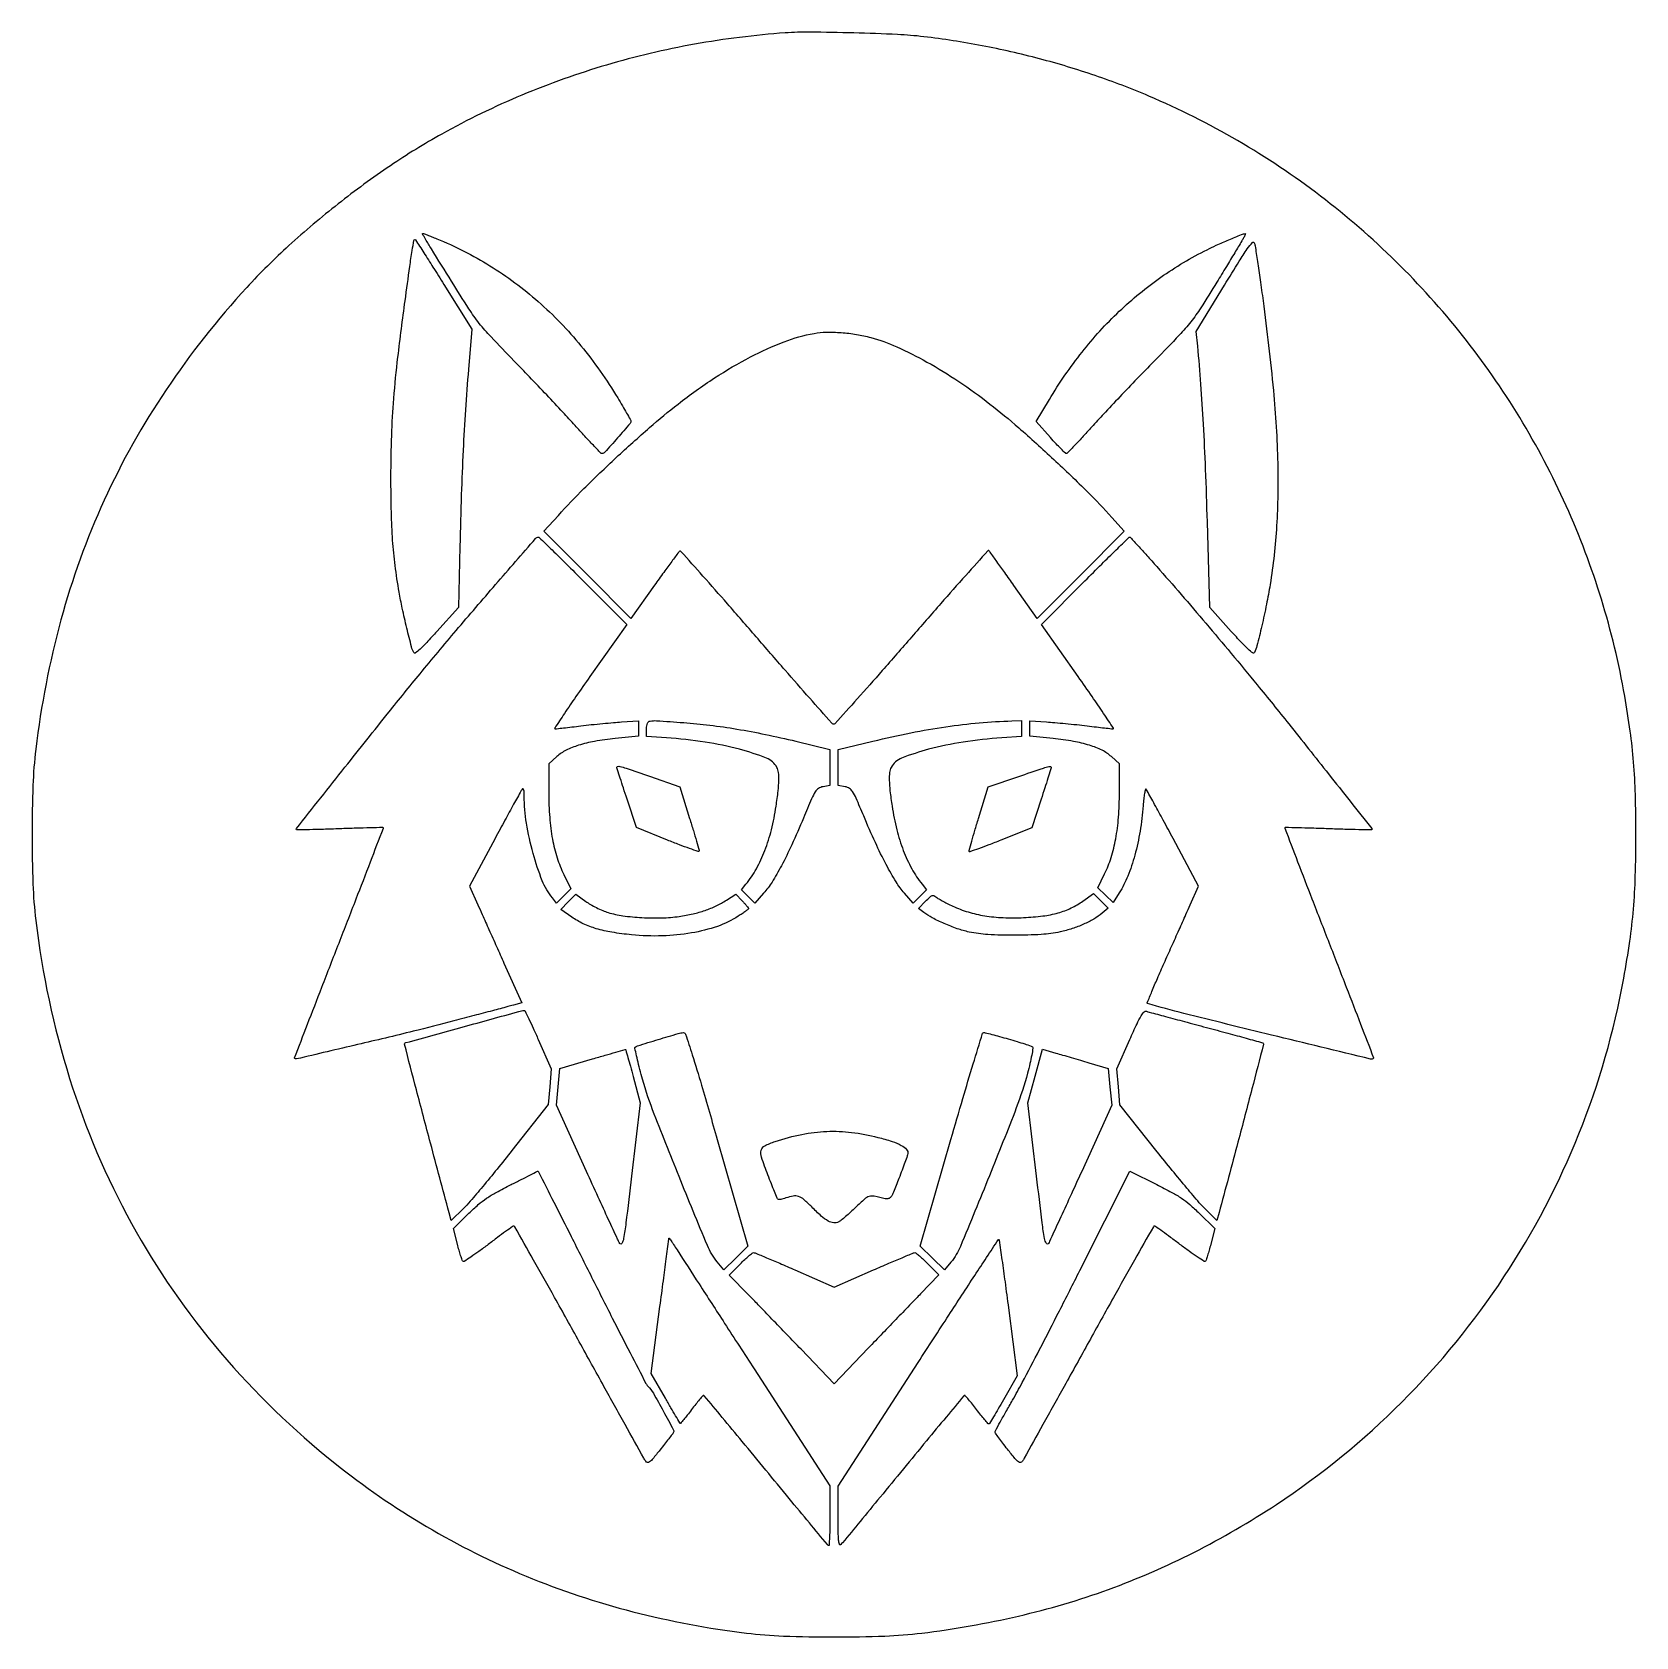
# Model space of a CAD drawing. Extents: x 1 to 787, y 0 to 788.
import ezdxf

# ---------------------------------------------------------------- set-up
doc = ezdxf.new("R2010")
doc.units = 0

msp = doc.modelspace()

# ---------------------------------------------------------------- linework, layer by layer
for points in [[(370, 787.377615, 0.026404), (325.511154, 781.798639, 0.027271), (282.344243, 771.596919, 0.027498), (240.885244, 756.857431, 0.027898), (201.5, 737.718067, 0.021936), (176.339012, 722.222632, 0.017681), (150.699688, 703.48075, 0.017733), (126.544532, 683.050814, 0.022584), (105.856205, 662.4754, 0.037632), (66.286157, 612.297243, 0.040972), (35.932951, 558.111722, 0.040778), (14.710702, 499.465713, 0.036614), (2.340156, 436, 0.021026), (0.958931, 418.158085, 0.008777), (0.53269, 394.025837, 0.00878), (0.954029, 369.883496, 0.020923), (2.331083, 352, 0.046273), (18.959428, 274.430494, 0.049998), (49.313071, 203.344811, 0.050323), (92.963569, 140.090492, 0.048021), (149, 85.728599, 0.035266), (194.024993, 54.676162, 0.035465), (242.884877, 30.324995, 0.035), (295.318664, 12.862486, 0.03248), (351, 2.351294, 0.02166), (369.155189, 0.926298, 0.008754), (394, 0.491267, 0.008754), (418.844811, 0.926298, 0.02166), (437, 2.351294, 0.026434), (484.440081, 10.71454, 0.030194), (528.621915, 23.789501, 0.030525), (570.487967, 41.942206, 0.028196), (611, 65.490578, 0.050551), (672.508455, 115.63084, 0.050622), (722.672475, 177.071849, 0.050617), (759.471042, 247.344658, 0.050525), (781.42739, 323.620634, 0.009046), (784.393542, 341.859047, 0.014625), (786.180036, 357.478525, 0.013908), (787.103925, 373.721097, 0.007252), (787.398054, 394, 0.007023), (787.12142, 413.693371, 0.013099), (786.25578, 429.622736, 0.013968), (784.605408, 444.785191, 0.009391), (781.913165, 462, 0.062319), (753.205748, 555.333928, 0.062035), (702.355442, 638.874895, 0.062077), (632.602885, 707.34344, 0.062557), (548.350766, 756.387769, 0.0185), (522.120454, 766.41747, 0.017594), (494.780843, 774.666413, 0.017412), (466.637602, 781.049352, 0.017194), (438, 785.48955, 0.018524), (425.132666, 786.55216, 0.004398), (403.630819, 787.338511, 0.00427), (382.178869, 787.750858, 0.020662)], [(202.510197, 663.983645), (216.236176, 641.967289), (214.602655, 622.233645, 0.004314), (213.137821, 602.46447, 0.004262), (212.007629, 582.591696, 0.003837), (211.125997, 560.895559, 0.002413), (210.412656, 535.528702), (209.71455, 505.557404), (199.142872, 493.786127, -0.005021), (194.138253, 488.324954, -0.019045), (190.849728, 485.066105, -0.024905), (188.612228, 483.208177, -0.453719), (187.808062, 483.378491, -0.064656), (186.704786, 486.132161, -0.003349), (184.378911, 495.425278, -0.005945), (182.152884, 505.077801, -0.010898), (180.604894, 513, -0.011375), (178.649097, 526.080324, -0.013735), (177.431483, 538.439244, -0.011982), (176.79041, 552.135444, -0.00597), (176.601663, 569.5, -0.008157), (176.956715, 589.919988, -0.011609), (177.989003, 608.037039, -0.009748), (180.013055, 628.285358, -0.003871), (183.548159, 656, -0.000762), (185.840652, 672.735648, -0.005761), (187.026621, 680.626447, -0.004298), (187.867418, 685.5453, -0.363019), (188.411161, 686, -0.255484), (188.643287, 685.873109, -0.000169), (192.706638, 679.532696, -0.001884), (197.220516, 672.425207, -0.001143)], [(199.055794, 686.399199, -0.042299), (225.182009, 673.111415, -0.041602), (248.855102, 655.551643, -0.040585), (269.805771, 633.872271, -0.036412), (287.828713, 608.324867, -0.002236), (290.194247, 604.352698, -0.003296), (292.232703, 600.84198, -0.001538), (293.938514, 597.837646, -0.061963), (294.225044, 597.139693, -0.248298), (293.92204, 595.790846, -0.00289), (287.745604, 588.655734, -0.003175), (281.519925, 581.637601, -0.212832), (280.08988, 581, -0.203276), (279.576144, 581.217863, -0.001184), (275.898513, 585.039062, -0.004691), (271.724786, 589.478971, -0.002936), (266.919075, 594.75, 0.004031), (260.930137, 601.289994, 0.001835), (252.999979, 609.748438, 0.001816), (244.575563, 618.603578, 0.002496), (236.932415, 626.5, -0.004248), (225.685671, 638.201209, -0.022888), (219.924209, 644.886215, -0.023204), (214.831415, 652.032506, -0.004444), (206.315065, 665.5, -0.000184), (196.479526, 681.377076, -0.003877), (193.584448, 686.136398, -0.006001), (192.09359, 688.699994, -0.574401), (192.268575, 689, -0.090759), (192.553063, 688.947931, -0.000972), (194.421797, 688.236015, -0.003039), (196.574655, 687.396019, -0.001967)], [(594.904866, 686.82224, -0.012352), (594.042777, 685.30286, -0.000438), (590.572088, 679.534852, -0.00081), (586.453808, 672.729105, -0.000567), (581.791645, 665.07224, -0.005082), (573.905203, 652.443457, -0.025301), (569.055384, 645.635477, -0.023076), (563.362328, 639.088109, -0.003763), (551.655233, 627, 0.002605), (543.785401, 618.911598, 0.001933), (535.170678, 609.895313, 0.001953), (527.105421, 601.321681, 0.004409), (521.07917, 594.75, -0.002779), (516.277084, 589.478897, -0.004451), (512.113229, 585.039062, -0.001068), (508.439375, 581.207358, -0.203827), (507.951846, 581, -0.196286), (507.480465, 581.192466, -0.003026), (505.35654, 583.299218, -0.007569), (502.913782, 585.827128, -0.004874), (500.155845, 588.827124), (493.099798, 596.654248), (499.632939, 607.530978, -0.03161), (515.679019, 630.78043, -0.035945), (533.907902, 650.778225, -0.036906), (554.349009, 667.512031, -0.037101), (576.993435, 681.025922, -0.011339), (581.538539, 683.172375, -0.004856), (587.701323, 685.842252, -0.002686), (593.850594, 688.396808, -0.054709), (595.785184, 688.951122, -0.572779), (595.847777, 688.87684, -0.012997), (595.644229, 688.345925, -0.016134), (595.331791, 687.654413, -0.008692)], [(604.463424, 656, -0.009299), (609.522364, 611.907471, -0.017705), (611.670689, 576.282474, -0.021265), (611.126854, 545.560864, -0.025237), (607.92159, 516.721379, -0.009626), (606.162857, 507.078396, -0.007036), (603.85396, 496.440342, -0.00448), (601.492941, 486.655147, -0.066218), (600.191938, 483.378491, -0.453569), (599.388313, 483.208082, -0.025035), (597.157617, 485.059453, -0.019097), (593.878539, 488.309733, -0.005034), (588.888797, 493.757425), (578.348787, 505.5), (577.154169, 547.5, 0.002529), (576.287435, 573.367377, 0.004103), (575.259251, 595.340264, 0.004671), (573.995254, 614.968667, 0.005391), (572.413975, 633.652756), (571.730877, 640.805513), (585.55218, 663.567806, -0.002333), (592.784755, 675.354805, -0.013947), (596.75196, 681.37162, -0.023955), (599.223986, 684.565253, -0.56286), (600.147999, 684.41505, -0.05734), (600.551433, 682.956031, -0.001124), (601.735142, 675.278171, -0.002679), (603.050398, 666.293777, -0.001792)], [(412.041913, 637.940547, -0.038929), (424.76949, 633.356045, -0.021411), (439.564062, 625.908384, -0.019887), (455.186177, 616.352891, -0.018141), (470.5, 605.304218, -0.014779), (484.571039, 593.671156, -0.007254), (501.817377, 578.084341, -0.007219), (518.414436, 562.187815, -0.016728), (530.2834, 549.676664), (536.336003, 542.853328), (514.993027, 521.493022), (493.650051, 500.132715), (482.205439, 516.316357, 0.000627), (477.766649, 522.576504, 0.000966), (473.909727, 527.97945, 0.000299), (470.55165, 532.658501, 0.029143), (470.035878, 533.294535, 0.443152), (469.456072, 533.292723, 0.000351), (458.57429, 521.198589, 0.00294), (446.381277, 507.466456, 0.001757), (432.03572, 491.001117, -0.001796), (417.662368, 474.506509, -0.002959), (405.37809, 460.677066, -0.000383), (394.400817, 448.484167, -0.295234), (393.630255, 448.276793, -0.134525), (392.863044, 448.778032, -0.000217), (382.054556, 460.997357, -0.001672), (369.958289, 474.77707, -0.00103), (355.810785, 491.070211, 0.001431), (341.68461, 507.312448, 0.002371), (329.660859, 520.926874, 0.000236), (318.87727, 533.009528, 0.329223), (318.310785, 533.127657, 0.125265), (317.79088, 532.707453, 0.00086), (314.339009, 528.07224, 0.003281), (310.422501, 522.721155, 0.002084), (305.928393, 516.440592), (294.356787, 500.125871), (273.008259, 521.491734), (251.659732, 542.857596), (258.724062, 550.678798, -0.013975), (271.252646, 563.793551, -0.007866), (287.14309, 579.03556, -0.007866), (303.505141, 593.770124, -0.013975), (317.5, 605.307168, -0.020339), (335.37276, 618.088544, -0.025254), (353.010471, 628.41424, -0.027949), (369.576697, 635.877098, -0.047891), (384.163913, 639.940404, -0.038942), (390.212223, 640.535733, -0.022975), (397.472954, 640.349294, -0.022328), (405.037427, 639.465849, -0.026758)], [(270.912729, 518.587342), (292.308013, 497.174684), (274.197666, 471.587342, 0.002531), (267.326227, 461.774027, 0.004345), (261.71164, 453.516282, 0.00093), (256.941524, 446.338865, 0.597904), (257.123597, 446, 0.027316), (257.874311, 446.041043, 0.000681), (261.283549, 446.419641, 0.001465), (265.283089, 446.881175, 0.000997), (269.829937, 447.428565, -0.00378), (274.901458, 448.010509, -0.002831), (280.495357, 448.57757, -0.002862), (285.768344, 449.051517, -0.006545), (289.75, 449.334004), (298, 449.810879), (298, 446.089749), (298, 442.368619), (286.588491, 441.179107, 0.016728), (276.536283, 439.790038, 0.032257), (268.637997, 437.896833, 0.040635), (262.510051, 435.442317, 0.068233), (257.936799, 432.323937), (254, 428.767275), (254.013137, 414.633638, 0.018175), (254.467869, 402.44018, 0.027273), (255.828588, 391.880589, 0.030915), (258.130267, 382.655013, 0.03899), (261.427723, 374.5), (264.914968, 367.5), (261.401598, 364), (257.888229, 360.5), (255.839111, 362.990457, -0.077479), (250.836172, 371.454549, -0.027273), (246.323802, 384.861825, -0.027337), (243.085873, 399.656472, -0.03989), (242.005895, 412.95, 0.015715), (241.947278, 414.739056, 0.048228), (241.753648, 415.934639, 0.135041), (241.451907, 416.455104, 0.41744), (241.086273, 416.45, 0.064845), (240.490049, 415.643209, 0.000563), (236.770201, 408.926845, 0.001957), (232.532019, 401.182773, 0.00126), (227.676367, 392.173302), (215.180188, 368.846605), (219.247944, 359.673302, 0.000549), (221.38652, 354.864799, 0.00016), (224.689466, 347.466533, 0.000161), (228.413929, 339.138471, 0.000172), (232.060109, 331), (240.804518, 311.5), (236.652259, 310.398609, -0.000021), (233.92057, 309.674146, -0.000001), (226.375976, 307.673622, -0.000002), (217.378072, 305.287806, -0.000002), (207.5, 302.66869, -0.005042), (187.49961, 297.58107, -0.002062), (160.232818, 291.056064, -0.000146), (130.315401, 284.03629, -0.259494), (129.357366, 284.309301, -0.296392), (129.313723, 284.514957, -0.000023), (135.661155, 301.015929, -0.000722), (142.708455, 319.255156, -0.000434), (151.121019, 340.878981, 0.000558), (159.527572, 362.503245, 0.000929), (166.556176, 380.743476, 0.000036), (172.868863, 397.220524, 0.337447), (172.80056, 397.453574, 0.166264), (172.529633, 397.538954, 0.000185), (166.419539, 397.388647, 0.001688), (159.573032, 397.194555, 0.001034), (151.5, 396.9217, -0.001242), (143.429049, 396.652286, -0.002034), (136.589386, 396.468828, -0.000228), (130.491665, 396.332872, -0.204159), (130.229824, 396.437742, -0.381224), (130.196568, 397.004265, -0.000049), (154.035255, 427.100444, -0.001274), (175.510906, 454.066439, -0.003475), (190.885671, 473, -0.003553), (208.586272, 494.182286, -0.002847), (227.936908, 516.745875, -0.000323), (247.558407, 539.333967, -0.216036), (249.008722, 539.998038, -0.196758), (249.360176, 539.855746, -0.00019), (255.652872, 533.709455, -0.001831), (262.673013, 526.796967, -0.001118)], [(552.356697, 525.526455, -0.002655), (564.271467, 511.907606, -0.002419), (576.41945, 497.734536, -0.002337), (588.848462, 482.951337, -0.002093), (601.607304, 467.5, -0.00287), (617.047276, 448.419177, -0.001387), (636.601208, 423.829106, -0.000056), (657.815813, 396.992022, -0.380917), (657.783831, 396.451397, -0.203985), (657.509111, 396.341236, -0.000251), (651.414625, 396.472839, -0.002135), (644.571887, 396.653272, -0.001305), (636.5, 396.9217, 0.001034), (628.426968, 397.194555, 0.001688), (621.580461, 397.388647, 0.000185), (615.470367, 397.538954, 0.166264), (615.19944, 397.453574, 0.337447), (615.131137, 397.220524, 0.000036), (621.443824, 380.743476, 0.000929), (628.472428, 362.503245, 0.000558), (636.878981, 340.878981, -0.000371), (645.293845, 319.257368, -0.000617), (652.348142, 301.025225, -0.000017), (658.711514, 284.516693, -0.296582), (658.674283, 284.340949, -0.261594), (657.203963, 283.928201, -0.000131), (608.674334, 295.717237, -0.001415), (565.559747, 306.332162, -0.014457), (547.843261, 311.295366, -0.438897), (547.686815, 311.626325, -0.001021), (549.949426, 317.168014, -0.005022), (552.627723, 323.507799, -0.002995), (555.935412, 331, 0.00018), (559.583306, 339.138472, 0.000168), (563.309218, 347.466533, 0.000167), (566.613198, 354.864818, 0.000574), (568.752056, 359.673302), (572.819812, 368.846605), (560.323633, 392.173302, 0.001047), (555.478383, 401.172626, 0.001645), (551.273112, 408.883533, 0.000405), (547.566762, 415.613817, 0.064613), (547.061174, 416.302553, 0.593642), (546.728515, 416.213008, 0.014708), (546.323381, 414.283606, 0.016634), (545.936897, 411.623771, 0.008785), (545.625591, 408.302553, -0.021956), (544.11076, 395.717848, -0.025816), (541.545213, 383.987574, -0.028185), (538.103102, 373.71425, -0.046414), (533.937536, 365.562557), (530.868234, 360.72277), (527.125037, 364.377905), (523.38184, 368.033039), (526.720681, 374.766519, 0.039916), (529.926803, 382.781084, 0.030126), (532.186654, 391.995086, 0.026625), (533.535241, 402.553134, 0.018221), (533.986863, 414.633638), (534, 428.767275), (530.063201, 432.323937, 0.068233), (525.489949, 435.442317, 0.040635), (519.362003, 437.896833, 0.032257), (511.463717, 439.790038, 0.016728), (501.411509, 441.179107), (490, 442.368619), (490, 446.089749), (490, 449.810879), (498.25, 449.334004, -0.006545), (502.231656, 449.051517, -0.002862), (507.504643, 448.57757, -0.002831), (513.098542, 448.010509, -0.00378), (518.170063, 447.428565, 0.00098), (522.715605, 446.881169, 0.001442), (526.711012, 446.419641, 0.000661), (530.118973, 446.040488, 0.027376), (530.857886, 446, 0.597955), (531.036827, 446.333096, 0.000897), (526.262073, 453.51615, 0.004268), (520.649178, 461.773784, 0.002487), (513.783368, 471.586893), (495.69109, 497.173787), (517.086823, 518.586893, -0.001177), (525.32874, 526.796775, -0.001925), (532.355495, 533.7099, -0.000211), (538.649182, 539.8491, -0.195575), (539.02021, 540, -0.208993), (539.377889, 539.843667, -0.000538), (543.159586, 535.748396, -0.003165), (547.411118, 531.075364, -0.001951)], [(320.220152, 449.010902, -0.012139), (333.040297, 447.759308, -0.01071), (346.334008, 445.845043, -0.010078), (360.326434, 443.232463, -0.008126), (375.25, 439.879687), (392, 435.829567), (392, 427.026075), (392, 418.222582), (388.579174, 417.580831, 0.100188), (386.394182, 416.695029, 0.107274), (384.787574, 415.045448, 0.037383), (383.003139, 411.648955, 0.002917), (378.98109, 402.21954, -0.007663), (373.215088, 389.049345, -0.014788), (368.13126, 378.725216, -0.01831), (363.561521, 370.813073, -0.04178), (359.425667, 365.303005), (355.149837, 360.5), (351.864485, 363.729664), (348.579133, 366.959329), (350.790414, 369.729664, 0.042475), (355.861695, 377.324401, 0.033911), (360.021528, 386.251853, 0.030974), (363.257708, 396.483952, 0.023697), (365.555459, 407.995843, 0.008316), (366.561681, 415.517198, 0.023739), (366.925042, 420.783172, 0.03392), (366.750125, 424.551043, 0.094579), (365.964094, 427.06709, 0.17935), (360.845479, 431.59713, 0.027107), (347.617146, 435.912641, 0.027448), (330.713064, 439.449634, 0.020387), (311.75, 441.555763), (302, 442.237838), (302, 446.118919, -0.087483), (302.457904, 448.716004, -0.272549), (303.775429, 449.802481, -0.056079), (306.887677, 449.943781, -0.001593)], [(486, 446.118919), (486, 442.237838), (476.25, 441.555763, 0.020387), (457.286936, 439.449634, 0.027448), (440.382854, 435.912641, 0.027107), (427.154521, 431.59713, 0.17935), (422.035906, 427.06709, 0.094579), (421.249875, 424.551043, 0.03392), (421.074958, 420.783172, 0.023739), (421.438319, 415.517198, 0.008316), (422.444541, 407.995843, 0.023697), (424.742292, 396.483952, 0.030974), (427.978472, 386.251853, 0.033911), (432.138305, 377.324401, 0.042475), (437.209586, 369.729664), (439.420867, 366.959329), (436.135515, 363.729664), (432.850163, 360.5), (428.542096, 365.33964, -0.043994), (424.416302, 370.887701, -0.016384), (419.594834, 379.333492, -0.013986), (414.272254, 390.130874, -0.00839), (408.530642, 403.224855, 0.003255), (404.814774, 411.94136, 0.039321), (403.107205, 415.157541, 0.108576), (401.540173, 416.732135, 0.096815), (399.392496, 417.586146), (396, 418.222582), (396, 427.027521), (396, 435.83246), (413.080967, 439.932921, -0.009856), (431.716396, 444.019811, -0.01291), (448.896119, 446.975173, -0.013779), (465.214464, 448.892899, -0.014743), (481.25, 449.855271), (486, 450)], [(303.425979, 422.679928), (318.351957, 417.5), (323.147257, 402, -0.002266), (324.969505, 396.013964, -0.0036), (326.468937, 390.87263, -0.000862), (327.738829, 386.369207, -0.155943), (327.721279, 385.88555, -0.411299), (327.395858, 385.73047, -0.001553), (323.090374, 387.247714, -0.006223), (318.124143, 389.085115, -0.003727), (312.267228, 391.38555), (297.034455, 397.5), (292.438213, 411.5, -0.000125), (290.648798, 416.95509, -0.000183), (289.077672, 421.754687, -0.000085), (287.741313, 425.844525, -0.003376), (287.452371, 426.75, -0.385074), (287.780104, 427.45897, -0.164493), (288.911914, 427.545808, -0.020354), (292.031918, 426.614101, -0.000785)], [(500.547629, 426.75, -0.003124), (500.259107, 425.844261, -0.000079), (498.925593, 421.748952, -0.000169), (497.358058, 416.943048, -0.000115), (495.572901, 411.480473), (490.987774, 397.460947), (475.743887, 391.31152, -0.00401), (469.882651, 389.001558, -0.006708), (464.912891, 387.164992, -0.001805), (460.621498, 385.661646, -0.418289), (460.278721, 385.831046, -0.149129), (460.266522, 386.352795, -0.000958), (461.535398, 390.85662, -0.003733), (463.039653, 396.010178, -0.00236), (464.867502, 402), (469.677561, 417.5), (484.58878, 422.59453, -0.000458), (496.67033, 426.709933, -0.018168), (499.364892, 427.517139, -0.191327), (500.284001, 427.403185, -0.356974)], [(283.176111, 355.868057, 0.041429), (290.377208, 354.265902, 0.020202), (299.754723, 353.365593, 0.020038), (309.516194, 353.216765, 0.0301), (318.000434, 353.939736, 0.01941), (324.800134, 355.205231, 0.027023), (330.754574, 356.897186, 0.029087), (336.131831, 359.101521, 0.029502), (341.190558, 361.905894), (345.783461, 364.818627), (348.89173, 361.611706, -0.008679), (350.082603, 360.339581, -0.01253), (351.086946, 359.171113, -0.008255), (351.876906, 358.170798, -0.16444), (352, 357.806638, -0.227057), (351.834999, 357.462023, -0.006698), (350.535285, 356.444292, -0.012162), (348.9247, 355.278362, -0.00794), (347.013735, 354.008814, -0.060275), (336.782738, 349.065245, -0.039432), (324.076835, 345.808878, -0.036178), (309.746112, 344.374769, -0.031198), (294.620773, 344.903773, -0.016705), (285.015104, 346.166859, -0.03104), (277.359969, 347.928695, -0.036983), (270.976049, 350.347705, -0.04177), (265.287217, 353.602109), (259.899511, 357.312764), (263.568075, 361.069715), (267.236639, 364.826666), (272.14547, 361.300022, 0.026324), (274.466909, 359.810902, 0.015034), (277.410613, 358.249642, 0.014986), (280.475096, 356.853047, 0.023982)], [(452.220591, 358.983956, 0.037127), (459.713508, 356.133913, 0.032259), (467.905165, 354.261203, 0.02958), (476.948076, 353.343747, 0.021906), (487, 353.362232, 0.020079), (496.408881, 354.171475, 0.036545), (503.967556, 355.695882, 0.042867), (510.3411, 358.078511, 0.04492), (516.1096, 361.483272), (521.273501, 365.193165), (524.884762, 361.581905), (528.496023, 357.970644), (525.498011, 355.498438, -0.039914), (521.429598, 352.656242, -0.027754), (516.441482, 350.094102, -0.02623), (510.853771, 347.948888, -0.024918), (504.976365, 346.358334, -0.038784), (495.687186, 345.078303, -0.01447), (482.515166, 344.676841, -0.014413), (469.379253, 345.035434, -0.040314), (460.260109, 346.289842, -0.028356), (454.436599, 347.926531, -0.019508), (448.041616, 350.404614, -0.019662), (442.153117, 353.234698, -0.044221), (438, 355.930359), (435.5, 357.887119), (438.934528, 361.431552, -0.011728), (440.944792, 363.41106, -0.089088), (442.054987, 364.13293, -0.191717), (442.955826, 364.150937, -0.094458), (443.950109, 363.54515, 0.049823), (444.945614, 362.810123, 0.008111), (447.031748, 361.615081, 0.00887), (449.543573, 360.287357, 0.007708)], [(248.874368, 293.547762), (255.248736, 279.146246), (254.517716, 270.37044), (253.786695, 261.594634), (235.951429, 239.047317, -0.003268), (228.684509, 229.982881, -0.00371), (221.59831, 221.392333, -0.003378), (215.476597, 214.181739, -0.020552), (212.135015, 210.607434), (206.153866, 204.714868), (205.109384, 208.607434, -0.000519), (196.010134, 242.659584, -0.001123), (189.098901, 268.868295, -0.000069), (183.257989, 291.234289, -0.266211), (183.391003, 291.724337, -0.129867), (183.881034, 292.009555, -0.000025), (212.079689, 299.776487, -0.000121), (239.295681, 307.264213, -0.024952), (242, 307.864248, -0.333539), (242.28369, 307.718203, -0.000961), (244.225596, 303.693856, -0.004816), (246.394349, 299.063451, -0.002924)], [(576.646201, 299.487774, -0.000897), (587.234287, 296.643932, -0.00146), (596.212806, 294.186966, -0.000172), (604.210693, 291.970277, -0.129385), (604.576345, 291.756988, -0.266068), (604.722037, 291.220797, -0.000086), (599.012498, 269.313222, -0.001227), (592.14916, 243.259077, -0.000531), (582.891192, 208.60957), (581.847284, 204.719139), (576.340501, 210.10957, -0.021595), (573.193821, 213.467777, -0.003064), (567.073107, 220.681977, -0.003485), (559.93842, 229.318091, -0.002963), (552.524854, 238.531202), (534.21599, 261.562405), (533.483627, 270.354325), (532.751264, 279.146246), (539.125632, 293.535499, -0.003881), (542.646753, 301.320198, -0.025231), (544.64346, 305.127673, -0.054445), (546.08221, 307.051115, -0.285963), (547.300827, 307.378857, 0.007795), (548.657166, 306.990683, 0.000115), (556.663872, 304.835669, 0.000314), (565.959824, 302.342219, 0.000208)], [(336.665707, 244.576641), (351.712894, 192.153283), (345.793373, 186.326641), (339.873852, 180.5), (336.686926, 184.416499, -0.071991), (331.87274, 192.460254, -0.002498), (317.946649, 226.282906, -0.004448), (304.998267, 259.01541, -0.02688), (299.358159, 276.380435, -0.004324), (298.079327, 281.354427, -0.006919), (297.083126, 285.625086, -0.002198), (296.29473, 289.307121, -0.253196), (296.430835, 289.764168, -0.122544), (297.562369, 290.444793, -0.000963), (307.774289, 293.555975, -0.00182), (317.587471, 296.486087, -0.057783), (320.05926, 296.913145, -0.338885), (321.156663, 296.165858, -0.003058), (324.417778, 286.102133, -0.005776), (328.952322, 271.216801, -0.001158)], [(479.494365, 293.830425, -0.003677), (483.771556, 292.564476, -0.005402), (487.510564, 291.383569, -0.002695), (490.659911, 290.332515, -0.095364), (491.32883, 289.951594, -0.261839), (491.56512, 289.305892, -0.005617), (490.964808, 285.862604, -0.011431), (490.10466, 281.760756, -0.007276), (488.925717, 277.027604, -0.027539), (483.4146, 260.041384, -0.004131), (470.208278, 226.692471, -0.002259), (455.986119, 192.077248, -0.073561), (451.325704, 184.323831), (448.182147, 180.5), (442.234627, 186.326641), (436.287106, 192.153283), (451.334293, 244.576641, -0.001739), (457.179602, 264.677327, -0.002878), (462.270871, 281.600638, -0.000347), (466.887858, 296.596188, -0.329011), (467.435105, 297, -0.062659), (468.184386, 296.905731, -0.001677), (471.412133, 296.068937, -0.003476), (475.200883, 295.044915, -0.002371)], [(295.410058, 275.463077), (298.912935, 262.5), (294.650026, 226.5, -0.000803), (291.894336, 203.544017, -0.013455), (290.764935, 195.967909, -0.088766), (289.849622, 193.475579, -0.58959), (288.819003, 193.5, -0.012043), (287.743127, 195.684901, -0.000344), (283.378607, 205.131917, -0.000698), (278.266048, 216.258884, -0.00048), (272.500535, 228.885251), (257.75018, 261.270502), (258.62509, 270.336016), (259.5, 279.401529), (275.5, 284.065073, -0.001136), (281.649313, 285.842274, -0.001869), (286.859805, 287.314277, -0.000177), (291.522796, 288.611033, -0.231451), (291.70359, 288.577385, -0.16539), (291.8131, 288.418712, -0.000208), (292.876346, 284.662674, -0.001786), (294.05241, 280.443963, -0.001095)], [(519, 282.189904), (528.5, 279.412466), (529.37491, 270.341484), (530.24982, 261.270502), (515.499465, 228.885251, -0.00048), (509.733952, 216.258884, -0.000698), (504.621393, 205.131917, -0.000344), (500.256873, 195.684901, -0.012043), (499.180997, 193.5, -0.58985), (498.151046, 193.475992, -0.088683), (497.237072, 195.969354, -0.013447), (496.110768, 203.546833, -0.000803), (493.364993, 226.5), (489.117103, 262.5), (492.687106, 275.636566), (496.257109, 288.773133), (502.878554, 286.870237, -0.000472), (506.082844, 285.946098, -0.000205), (510.345575, 284.710445, -0.000202), (514.878382, 283.392503, -0.000269)], [(415.5, 245.563954, -0.01586), (422.424014, 243.552673, -0.046152), (426.994523, 241.584338, -0.077521), (429.581801, 239.602632, -0.240457), (430.19294, 237.558263, -0.038556), (429.90255, 236.460241, -0.002389), (428.777039, 233.282501, -0.003529), (427.389914, 229.508669, -0.002608), (425.804041, 225.352394, -0.003791), (423.147943, 218.65007, -0.052658), (421.924286, 216.356547, -0.176148), (420.738839, 215.498108, -0.131305), (419.1111, 215.470573, 0.01479), (413.75048, 216.639096, 0.117976), (411.239586, 216.513903, 0.11046), (408.986219, 215.269055, 0.012268), (404.655427, 211.240351, -0.007906), (402.134459, 208.853878, -0.009064), (399.649872, 206.656825, -0.008321), (397.482706, 204.870774, -0.050262), (396.259031, 204.082621, -0.147174), (393.826275, 203.641148, -0.098813), (391.116375, 204.508365, -0.056474), (387.734592, 206.920273, -0.015777), (383.03416, 211.422963, 0.020256), (379.196454, 215.033883, 0.095712), (376.59179, 216.537729, 0.125087), (373.974389, 216.757811, 0.045527), (370.346131, 215.8082, -0.019594), (369.041826, 215.393568, -0.027617), (367.849676, 215.135242, -0.026702), (366.884534, 215.033744, -0.212303), (366.475795, 215.190872, -0.097056), (366.142807, 215.686169, -0.001438), (364.786079, 218.935745, -0.003855), (363.247036, 222.734614, -0.002529), (361.530278, 227.132672, -0.010887), (358.428689, 235.754463, -0.136005), (358.245873, 239.187666, -0.225683), (359.965996, 241.399074, -0.036292), (365.152616, 243.550691, -0.030485), (378.177868, 247.011948, -0.039725), (390.42174, 248.480527, -0.04023), (402.618777, 247.986878, -0.03254)], [(275.065906, 176.96407, 0.001013), (285.192016, 156.914502, 0.001608), (293.950194, 139.797005, 0.00033), (301.714667, 124.765685, 0.077136), (302.633237, 123.50962, -0.064689), (305.336276, 119.999342, -0.007513), (310.20681, 111.332266, -0.002983), (315.214965, 101.965187, -0.290216), (315.099569, 100.523887, -0.004625), (314.568916, 99.831691, -0.000247), (312.861495, 97.648875, -0.000387), (310.827321, 95.055112, -0.000282), (308.561877, 92.174411, -0.004856), (305.094532, 87.85743, -0.054404), (303.524471, 86.317525, -0.217767), (302.491044, 86.066639, -0.200619), (301.576725, 86.674411, -0.020058), (300.679126, 88.144875, -0.000084), (291.504068, 104.634046, -0.000418), (281.10669, 123.36415, -0.000263), (268.996463, 145.25, 0.000999), (256.914223, 167.009579, 0.001652), (246.614294, 185.329688, 0.000126), (237.321735, 201.721294, 0.26999), (236.843219, 202, 0.155696), (236.296001, 201.825367, 0.00148), (232.841513, 199.355077, 0.004765), (228.880683, 196.447251, 0.003045), (224.330379, 192.996007, -0.006609), (219.783463, 189.598111, -0.010852), (215.837143, 186.858423, -0.004668), (212.474655, 184.675504, -0.356093), (211.878466, 184.746007, -0.110077), (211.513509, 185.341761, -0.005518), (210.791369, 187.525814, -0.008646), (210.001018, 190.164705, -0.006131), (209.202142, 193.15038), (207.255337, 200.80076), (214.877669, 208.310364, -0.015733), (219.464065, 212.553018, -0.029268), (223.475303, 215.643733, -0.024762), (228.245559, 218.558352, -0.008244), (235.5, 222.357844, -0.000303), (240.499193, 224.868209, -0.000495), (244.742511, 226.990535, -0.000045), (248.546612, 228.888051, -0.054457), (248.708548, 228.94786, -0.349938), (248.834022, 228.890581, -0.000013), (256.537048, 213.69913, -0.000562), (265.024213, 196.913389, -0.000337)], [(573.122331, 208.310601), (580.744663, 200.80076), (578.797858, 193.15038, -0.005781), (578.002004, 190.167638, -0.008226), (577.220851, 187.538034, -0.005049), (576.50919, 185.356287, -0.111083), (576.163136, 184.78761, -0.356534), (575.596806, 184.720525, -0.004151), (572.209846, 186.917186, -0.010216), (568.246406, 189.652642, -0.006218), (563.671139, 193.03761, 0.002868), (559.092237, 196.472967, 0.004502), (555.113614, 199.367298, 0.001334), (551.638347, 201.833944, 0.154867), (551.115082, 202, 0.270116), (550.659585, 201.734559, 0.000114), (541.369134, 185.329688, 0.001572), (531.075526, 167.00964, 0.000951), (518.993354, 145.25, -0.000255), (506.880332, 123.363092, -0.000404), (496.480232, 104.629588, -0.000082), (487.304841, 88.139937, -0.019299), (486.404078, 86.659237, -0.210794), (485.4731, 86.062285, -0.211164), (484.405515, 86.348056, -0.051801), (482.760226, 87.97982, -0.004583), (479.092277, 92.544988, -0.004264), (476.757404, 95.558686, -0.006521), (474.789606, 98.214996, -0.002685), (473.154667, 100.509108, -0.154668), (473, 100.997144, -0.125205), (473.134516, 101.525907, -0.000775), (475.513634, 105.883156, -0.003109), (478.276947, 110.851889, -0.001969), (481.557053, 116.611392, 0.009081), (486.308995, 125.238354, 0.001645), (494.788162, 141.44509, 0.001772), (504.587414, 160.490664, 0.001604), (514.582839, 180.244234), (539.051572, 228.988468), (552.275786, 222.404456, -0.007911), (559.717594, 218.551246, -0.02523), (564.503933, 215.655822, -0.030198), (568.501989, 212.585675, -0.015682)], [(354.741455, 132.011347), (392, 74.522693), (392, 59.70233, -0.004811), (391.945623, 54.051343, -0.008412), (391.776823, 49.373379, -0.003327), (391.546457, 45.50919, -0.565338), (391.240249, 45.351518, -0.081069), (390.705933, 45.815779, -0.000108), (381.894039, 56.418042, -0.000931), (372.042812, 68.321005, -0.000573), (360.490249, 82.365421, 0.000792), (348.951523, 96.380522, 0.001304), (339.146911, 108.188121, 0.000096), (330.315297, 118.763567, 0.201035), (329.946044, 118.954886, 0.239204), (329.601671, 118.814004, 0.002893), (327.986363, 116.92365, 0.007858), (326.139384, 114.66563, 0.004965), (324.052688, 111.976689, -0.003692), (321.988727, 109.303015, -0.006236), (320.214584, 107.096761, -0.0016), (318.661932, 105.226728, -0.467393), (318.484681, 105.226689, -0.041691), (318.322159, 105.457629, -0.000101), (316.26871, 108.964743, -0.000655), (313.959717, 112.922009, -0.000407), (311.261972, 117.568182), (304.267869, 129.636363), (308.590594, 162.568182, 0.000015), (310.252242, 175.230101, 0.000025), (311.661199, 185.973153, 0.000002), (312.922785, 195.596581, 0.002637), (312.973507, 196, -0.655766), (313.098697, 196.037381, -0.01231), (313.669492, 195.325, -0.013947), (314.400135, 194.308006, -0.007228), (315.258301, 193, 0.002061), (316.950449, 190.36181, 0.000026), (327.774128, 173.640833, 0.000076), (340.301164, 154.297103, 0.00005)], [(374.784764, 180.543087), (394.050961, 172.086174), (413.396696, 180.543087, -0.001619), (420.878078, 183.78473, -0.002545), (427.327799, 186.515782, -0.000646), (432.974944, 188.864593, -0.098534), (433.655376, 189, -0.173199), (434.216312, 188.799684, -0.007003), (435.891038, 187.389094, -0.011557), (437.842729, 185.617328, -0.007856), (439.984134, 183.516065), (445.399949, 178.03213), (436.421888, 168.766065, 0.000599), (431.847721, 164.033835, 0.0002), (425.172956, 157.106289, 0.000199), (417.79052, 149.431997, 0.000228), (410.735141, 142.085133), (394.026454, 124.670266), (377.791393, 141.585133, 0.000285), (370.880809, 148.776877, 0.000239), (363.540737, 156.399593, 0.000241), (356.824563, 163.361023, 0.000661), (352.076691, 168.264545), (342.59705, 178.029091), (348.014365, 183.514545, -0.008968), (350.165713, 185.616195, -0.012961), (352.146855, 187.388648, -0.008625), (353.845172, 188.780899, -0.16894), (354.475123, 189, -0.098119), (355.245827, 188.847289, -0.000835), (360.871501, 186.515782, -0.002904), (367.324758, 183.784573, -0.001863)], [(479.549427, 161.848724), (483.878368, 128.584602), (477.189184, 116.826574, -0.003637), (474.579829, 112.316584, -0.005837), (472.28154, 108.512398, -0.001617), (470.244409, 105.251342, -0.243221), (469.875634, 105.034272, -0.230169), (469.491157, 105.19575, -0.003532), (467.871433, 107.066318, -0.008635), (466.014496, 109.319362, -0.005506), (463.92959, 112, 0.005032), (461.849681, 114.679457, 0.00797), (460.008431, 116.928218, 0.00295), (458.398463, 118.809163, 0.242632), (458.053956, 118.947124, 0.197642), (457.684777, 118.752375, 0.000097), (448.9971, 108.331174, 0.001309), (439.350729, 96.693589, 0.000795), (428, 82.88197, -0.000597), (416.601573, 69.001098, -0.000945), (406.798437, 57.13772, -0.000198), (398.150361, 46.720717, -0.043891), (397.25, 45.812401, -0.544115), (396.623622, 46.002434, -0.047383), (396.253276, 47.982334, -0.019378), (396.048966, 51.948391, -0.003182), (396.000185, 59.627555), (396.00037, 74.5), (435.250185, 135.131731, -0.000622), (450.326597, 158.357885, -0.001039), (463.076188, 177.857332, -0.000044), (474.604159, 195.405328, -0.459818), (474.860243, 195.438155, -0.176058), (475.03302, 195.112484, -0.00013), (476.386292, 185.43707, -0.001444), (477.863744, 174.625941, -0.00088)]]:
    msp.add_lwpolyline(points, format="xyb", close=True)

doc.saveas('drawing.dxf')
